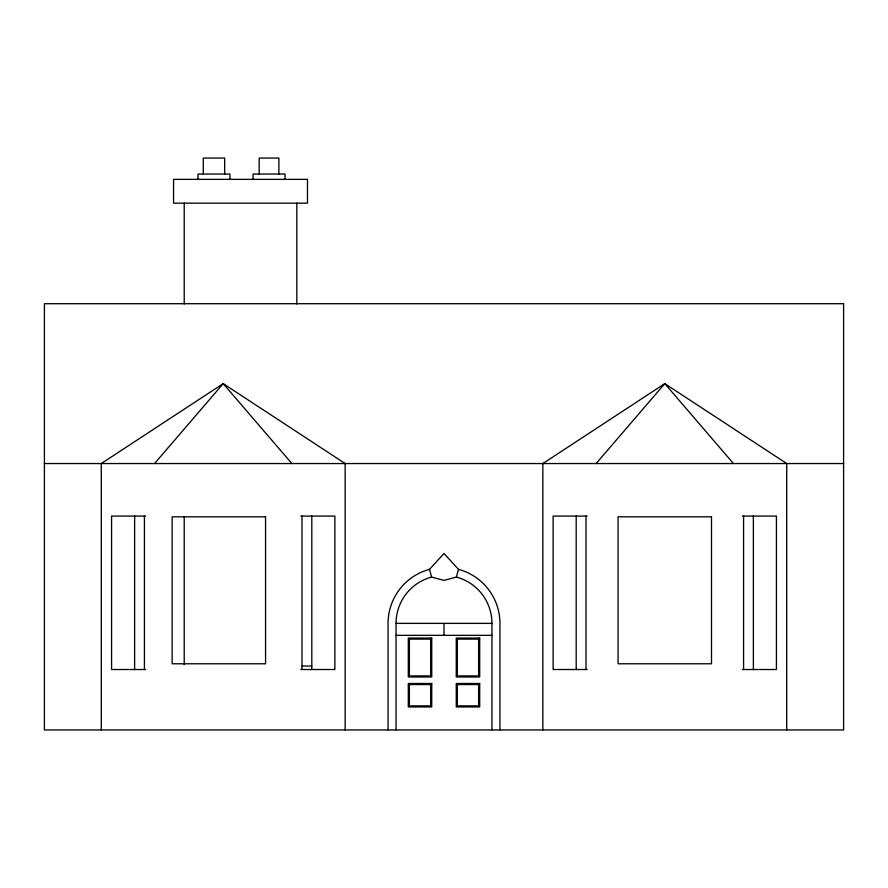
<?xml version="1.0" encoding="UTF-8"?>
<svg xmlns="http://www.w3.org/2000/svg" width="888" height="888" viewBox="0 0 888 888"><rect width="100%" height="100%" fill="white"/><g stroke="black" fill="none" stroke-linecap="round" stroke-linejoin="round"><path stroke-width="1.33" d="M491.952 729.947L491.952 623.387A47.952 47.952 0 0 0 456.41 577.067L458.474 569.341L444 553.457L429.526 569.341A55.944 55.944 0 0 0 388.056 623.387L388.056 729.947M154.556 463.547L223.21 383.627L345.155 463.547L345.155 729.947M596.125 463.547L664.79 383.627L786.724 463.547L786.724 729.947M456.41 577.067L444 580.386L431.59 577.067L429.526 569.341M44.4 463.547L843.6 463.547M145.588 516.072L111.566 516.072L111.566 669.519L145.588 669.519M300.843 516.072L334.865 516.072L334.865 669.519L300.843 669.519M587.157 516.072L553.135 516.072L553.135 669.519L587.157 669.519M742.412 516.072L776.434 516.072L776.434 669.519L742.412 669.519M396.048 729.947L396.048 623.387L491.952 623.387M396.048 635.342L491.952 635.342M302.042 666.011L311.721 666.011M733.444 463.547L664.79 383.627L542.846 463.547L542.846 729.947M291.875 463.547L223.21 383.627L101.276 463.547L101.276 729.947M753.368 516.072L753.368 669.519M743.578 516.072L743.578 669.519M586.002 516.072L586.002 669.519M576.201 516.072L576.201 669.519M499.944 729.947L499.944 623.387A55.944 55.944 0 0 0 458.474 569.341M444 623.387L444 635.342M311.799 516.072L311.799 669.519M301.998 516.072L301.998 669.519M296.825 203.152L296.825 303.996M285.015 179.365L285.015 174.037L253.047 174.037L253.047 179.365M278.899 174.037L278.899 158.053L259.163 158.053L259.163 174.037M229.948 179.365L229.948 174.037L197.98 174.037L197.98 179.365M224.664 174.037L224.664 158.053L203.274 158.053L203.274 174.037M184.216 203.152L184.216 303.996M184.216 516.605L184.216 664.624M144.422 516.072L144.422 669.519M134.632 516.072L134.632 669.519M396.048 623.387A47.952 47.952 0 0 1 431.59 577.067M307.481 179.365L173.56 179.365L173.56 203.152L307.481 203.152L307.481 179.365M843.6 303.707L44.4 303.707L44.4 729.947L843.6 729.947L843.6 303.707M265.556 516.816L172.128 516.816L172.128 663.78L265.556 663.78L265.556 516.816M711.499 516.816L618.07 516.816L618.07 663.78L711.499 663.78L711.499 516.816M431.746 638.05L408.302 638.05L408.302 676.978L431.746 676.978L431.746 638.05M479.698 638.05L456.254 638.05L456.254 676.978L479.698 676.978L479.698 638.05M430.68 639.116L409.368 639.116L409.368 675.912L430.68 675.912L430.68 639.116M478.632 639.116L457.32 639.116L457.32 675.912L478.632 675.912L478.632 639.116M431.746 683.494L408.302 683.494L408.302 706.937L431.746 706.937L431.746 683.494M479.698 683.494L456.254 683.494L456.254 706.937L479.698 706.937L479.698 683.494M430.68 684.559L409.368 684.559L409.368 705.871L430.68 705.871L430.68 684.559M478.632 684.559L457.32 684.559L457.32 705.871L478.632 705.871L478.632 684.559"/></g></svg>
